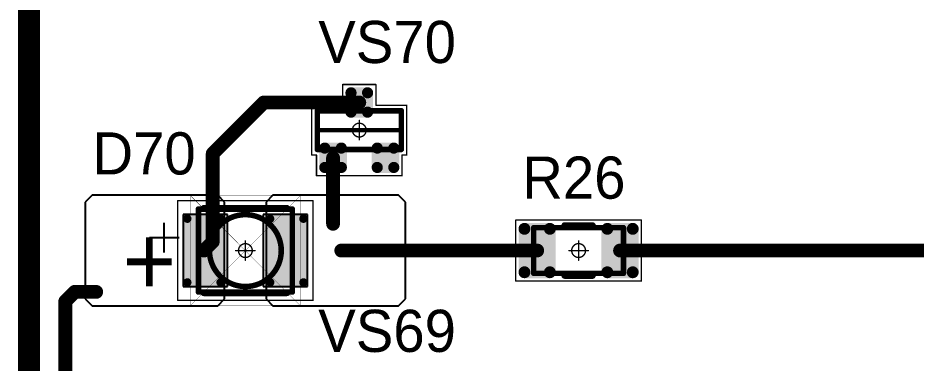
# Model space of a CAD drawing. Header units: millimetres. Extents: x 0 to 1769, y 431 to 1001.
# Drawn here: x 1431.21 to 1463.72, y 547.96 to 560.44 of the extents above; entities that cross this region are included whole.
import ezdxf

# ---------------------------------------------------------------- set-up
doc = ezdxf.new("R2010")
doc.units = ezdxf.units.MM
for name, color, linetype in [('Mechanical13', 56, 'Continuous'), ('Mechanical15', 56, 'Continuous'), ('Mechanical9', 56, 'Continuous'), ('TopLayer', 1, 'Continuous'), ('TopOverlay', 2, 'Continuous'), ('TopPaste', 8, 'Continuous'), ('TopSolder', 216, 'Continuous')]:
    doc.layers.add(name, color=color, linetype=linetype)

# ---------------------------------------------------------------- blocks, each defined once
blk = doc.blocks.new('SOT23_69')
at = {"layer": 'Mechanical13', "const_width": 0.2}
for points in [[(-0.7, 1.52), (-0.7, -1.52)], [(-0.7, 1.52), (0.7, 1.52)], [(0.7, 1.52), (0.7, -1.52)], [(-0.7, -1.52), (0.7, -1.52)]]:
    blk.add_lwpolyline(points, dxfattribs=at)
at = {"layer": 'Mechanical13', "const_width": 0.1}
for points in [[(-0.75, 1.52, 1), (-0.65, 1.52, 1)], [(-0.75, 1.52, 1), (-0.65, 1.52, 1)], [(0.65, 1.52, 1), (0.75, 1.52, 1)], [(0.65, 1.52, 1), (0.75, 1.52, 1)], [(-0.75, -1.52, 1), (-0.65, -1.52, 1)], [(-0.75, -1.52, 1), (-0.65, -1.52, 1)], [(0.65, -1.52, 1), (0.75, -1.52, 1)], [(0.65, -1.52, 1), (0.75, -1.52, 1)]]:
    blk.add_lwpolyline(points, format="xyb", close=True, dxfattribs=at)
at = {"layer": 'Mechanical15', "const_width": 0.05}
for points in [[(-0.9, 1.72), (0.9, 1.72)], [(-0.9, 1.72), (-0.9, 1.55)], [(0.9, 1.72), (0.9, 0.6)], [(-1.65, 1.55), (-0.9, 1.55)], [(-1.65, 1.55), (-1.65, -1.55)], [(0, 0.35), (0, -0.35)], [(0.9, 0.6), (1.65, 0.6)], [(1.65, 0.6), (1.65, -0.6)], [(-0.35, 0), (0.35, 0)], [(0.9, -0.6), (0.9, -1.72)], [(0.9, -0.6), (1.65, -0.6)], [(-1.65, -1.55), (-0.9, -1.55)], [(-0.9, -1.55), (-0.9, -1.72)], [(-0.9, -1.72), (0.9, -1.72)]]:
    blk.add_lwpolyline(points, dxfattribs=at)
at = {"layer": 'Mechanical15'}
for points, const_width in [([(-0.913, 1.72, 1), (-0.888, 1.72, 1)], 0.025), ([(-0.913, 1.72, 1), (-0.888, 1.72, 1)], 0.025), ([(0.888, 1.72, 1), (0.913, 1.72, 1)], 0.025), ([(0.888, 1.72, 1), (0.913, 1.72, 1)], 0.025), ([(-1.662, 1.55, 1), (-1.637, 1.55, 1)], 0.025), ([(-1.662, 1.55, 1), (-1.637, 1.55, 1)], 0.025), ([(-0.913, 1.55, 1), (-0.888, 1.55, 1)], 0.025), ([(-0.913, 1.55, 1), (-0.888, 1.55, 1)], 0.025), ([(-0.012, 0.35, 1), (0.012, 0.35, 1)], 0.025), ([(0.888, 0.6, 1), (0.913, 0.6, 1)], 0.025), ([(0.888, 0.6, 1), (0.913, 0.6, 1)], 0.025), ([(1.637, 0.6, 1), (1.662, 0.6, 1)], 0.025), ([(1.637, 0.6, 1), (1.662, 0.6, 1)], 0.025), ([(-0.362, 0, 1), (-0.337, 0, 1)], 0.025), ([(0.25, 0, 1), (-0.25, 0, 1)], 0.05), ([(-0.262, 0, 1), (-0.238, 0, 1)], 0.025), ([(0.238, 0, 1), (0.262, 0, 1)], 0.025), ([(0.337, 0, 1), (0.362, 0, 1)], 0.025), ([(-0.012, -0.35, 1), (0.012, -0.35, 1)], 0.025), ([(0.888, -0.6, 1), (0.913, -0.6, 1)], 0.025), ([(0.888, -0.6, 1), (0.913, -0.6, 1)], 0.025), ([(1.637, -0.6, 1), (1.662, -0.6, 1)], 0.025), ([(1.637, -0.6, 1), (1.662, -0.6, 1)], 0.025), ([(-1.662, -1.55, 1), (-1.637, -1.55, 1)], 0.025), ([(-1.662, -1.55, 1), (-1.637, -1.55, 1)], 0.025), ([(-0.913, -1.55, 1), (-0.888, -1.55, 1)], 0.025), ([(-0.913, -1.55, 1), (-0.888, -1.55, 1)], 0.025), ([(-0.913, -1.72, 1), (-0.888, -1.72, 1)], 0.025), ([(-0.913, -1.72, 1), (-0.888, -1.72, 1)], 0.025), ([(0.888, -1.72, 1), (0.913, -1.72, 1)], 0.025), ([(0.888, -1.72, 1), (0.913, -1.72, 1)], 0.025)]:
    blk.add_lwpolyline(points, format="xyb", close=True, dxfattribs=dict(at, const_width=const_width))
at = {"layer": 'TopLayer', "const_width": 0.1}
for points in [[(-1.4, 1.25, 1), (-1.3, 1.25, 1)], [(-0.7, 1.25, 1), (-0.6, 1.25, 1)], [(-1.4, 0.65, 1), (-1.3, 0.65, 1)], [(-0.7, 0.65, 1), (-0.6, 0.65, 1)], [(0.6, 0.3, 1), (0.7, 0.3, 1)], [(1.3, 0.3, 1), (1.4, 0.3, 1)], [(0.6, -0.3, 1), (0.7, -0.3, 1)], [(1.3, -0.3, 1), (1.4, -0.3, 1)], [(-1.4, -0.65, 1), (-1.3, -0.65, 1)], [(-0.7, -0.65, 1), (-0.6, -0.65, 1)], [(-1.4, -1.25, 1), (-1.3, -1.25, 1)], [(-0.7, -1.25, 1), (-0.6, -1.25, 1)]]:
    blk.add_lwpolyline(points, format="xyb", close=True, dxfattribs=at)
at = {"layer": 'TopLayer'}
for points in [[(-1.35, 1.35), (-1.35, 0.55), (-0.65, 1.35), (-0.65, 0.55)], [(-1.45, 1.25), (-1.45, 0.65), (-0.55, 1.25), (-0.55, 0.65)], [(0.65, 0.4), (0.65, -0.4), (1.35, 0.4), (1.35, -0.4)], [(0.55, 0.3), (0.55, -0.3), (1.45, 0.3), (1.45, -0.3)], [(-1.45, -0.65), (-1.45, -1.25), (-0.55, -0.65), (-0.55, -1.25)], [(-1.35, -0.55), (-1.35, -1.35), (-0.65, -0.55), (-0.65, -1.35)]]:
    blk.add_solid(points, dxfattribs=at)
at = {"layer": 'TopOverlay', "const_width": 0.15}
blk.add_lwpolyline([(0, 1.5), (0, -1.5)], dxfattribs=at)
at = {"layer": 'TopOverlay', "const_width": 0.075}
for points in [[(-0.038, 1.5, 1), (0.038, 1.5, 1)], [(-0.038, -1.5, 1), (0.038, -1.5, 1)]]:
    blk.add_lwpolyline(points, format="xyb", close=True, dxfattribs=at)
at = {"layer": 'TopPaste', "const_width": 0.075}
for points in [[(-1.387, 1.25, 1), (-1.313, 1.25, 1)], [(-0.687, 1.25, 1), (-0.613, 1.25, 1)], [(-1.387, 0.65, 1), (-1.313, 0.65, 1)], [(-0.687, 0.65, 1), (-0.613, 0.65, 1)], [(0.613, 0.3, 1), (0.687, 0.3, 1)], [(1.313, 0.3, 1), (1.387, 0.3, 1)], [(0.613, -0.3, 1), (0.687, -0.3, 1)], [(1.313, -0.3, 1), (1.387, -0.3, 1)], [(-1.387, -0.65, 1), (-1.313, -0.65, 1)], [(-0.687, -0.65, 1), (-0.613, -0.65, 1)], [(-1.387, -1.25, 1), (-1.313, -1.25, 1)], [(-0.687, -1.25, 1), (-0.613, -1.25, 1)]]:
    blk.add_lwpolyline(points, format="xyb", close=True, dxfattribs=at)
at = {"layer": 'TopPaste'}
for points in [[(-1.35, 1.325), (-1.35, 0.575), (-0.65, 1.325), (-0.65, 0.575)], [(-1.425, 1.25), (-1.425, 0.65), (-0.575, 1.25), (-0.575, 0.65)], [(0.65, 0.375), (0.65, -0.375), (1.35, 0.375), (1.35, -0.375)], [(0.575, 0.3), (0.575, -0.3), (1.425, 0.3), (1.425, -0.3)], [(-1.425, -0.65), (-1.425, -1.25), (-0.575, -0.65), (-0.575, -1.25)], [(-1.35, -0.575), (-1.35, -1.325), (-0.65, -0.575), (-0.65, -1.325)]]:
    blk.add_solid(points, dxfattribs=at)
at = {"layer": 'TopSolder', "const_width": 0.202}
for points in [[(-1.451, 1.25, 1), (-1.249, 1.25, 1)], [(-0.751, 1.25, 1), (-0.549, 1.25, 1)], [(-1.451, 0.65, 1), (-1.249, 0.65, 1)], [(-0.751, 0.65, 1), (-0.549, 0.65, 1)], [(0.549, 0.3, 1), (0.751, 0.3, 1)], [(1.249, 0.3, 1), (1.451, 0.3, 1)], [(0.549, -0.3, 1), (0.751, -0.3, 1)], [(1.249, -0.3, 1), (1.451, -0.3, 1)], [(-1.451, -0.65, 1), (-1.249, -0.65, 1)], [(-0.751, -0.65, 1), (-0.549, -0.65, 1)], [(-1.451, -1.25, 1), (-1.249, -1.25, 1)], [(-0.751, -1.25, 1), (-0.549, -1.25, 1)]]:
    blk.add_lwpolyline(points, format="xyb", close=True, dxfattribs=at)
at = {"layer": 'TopSolder'}
for points in [[(-1.35, 1.452), (-1.35, 0.448), (-0.65, 1.452), (-0.65, 0.448)], [(-1.552, 1.25), (-1.552, 0.65), (-0.448, 1.25), (-0.448, 0.65)], [(0.65, 0.502), (0.65, -0.502), (1.35, 0.502), (1.35, -0.502)], [(0.448, 0.3), (0.448, -0.3), (1.552, 0.3), (1.552, -0.3)], [(-1.552, -0.65), (-1.552, -1.25), (-0.448, -0.65), (-0.448, -1.25)], [(-1.35, -0.448), (-1.35, -1.452), (-0.65, -0.448), (-0.65, -1.452)]]:
    blk.add_solid(points, dxfattribs=at)
blk = doc.blocks.new('RC1206S_163')
at = {"layer": 'Mechanical13', "const_width": 0.2}
for points in [[(1.625, 0.825), (-1.625, 0.825)], [(-1.625, 0.825), (-1.625, -0.825)], [(1.625, 0.825), (1.625, -0.825)], [(1.625, -0.825), (-1.625, -0.825)]]:
    blk.add_lwpolyline(points, dxfattribs=at)
at = {"layer": 'Mechanical13', "const_width": 0.1}
for points in [[(-1.675, 0.825, 1), (-1.575, 0.825, 1)], [(-1.675, 0.825, 1), (-1.575, 0.825, 1)], [(1.575, 0.825, 1), (1.675, 0.825, 1)], [(1.575, 0.825, 1), (1.675, 0.825, 1)], [(-1.675, -0.825, 1), (-1.575, -0.825, 1)], [(-1.675, -0.825, 1), (-1.575, -0.825, 1)], [(1.575, -0.825, 1), (1.675, -0.825, 1)], [(1.575, -0.825, 1), (1.675, -0.825, 1)]]:
    blk.add_lwpolyline(points, format="xyb", close=True, dxfattribs=at)
at = {"layer": 'Mechanical15', "const_width": 0.05}
for points in [[(2.275, 1.1), (-2.275, 1.1)], [(-2.275, 1.1), (-2.275, -1.1)], [(2.275, 1.1), (2.275, -1.1)], [(0, 0.35), (0, -0.35)], [(0.35, 0), (-0.35, 0)], [(2.275, -1.1), (-2.275, -1.1)]]:
    blk.add_lwpolyline(points, dxfattribs=at)
at = {"layer": 'Mechanical15'}
for points, const_width in [([(-2.287, 1.1, 1), (-2.262, 1.1, 1)], 0.025), ([(-2.287, 1.1, 1), (-2.262, 1.1, 1)], 0.025), ([(2.262, 1.1, 1), (2.287, 1.1, 1)], 0.025), ([(2.262, 1.1, 1), (2.287, 1.1, 1)], 0.025), ([(-0.012, 0.35, 1), (0.012, 0.35, 1)], 0.025), ([(-0.362, 0, 1), (-0.337, 0, 1)], 0.025), ([(0.25, 0, 1), (-0.25, 0, 1)], 0.05), ([(-0.262, 0, 1), (-0.238, 0, 1)], 0.025), ([(0.238, 0, 1), (0.262, 0, 1)], 0.025), ([(0.337, 0, 1), (0.362, 0, 1)], 0.025), ([(-0.012, -0.35, 1), (0.012, -0.35, 1)], 0.025), ([(-2.287, -1.1, 1), (-2.262, -1.1, 1)], 0.025), ([(-2.287, -1.1, 1), (-2.262, -1.1, 1)], 0.025), ([(2.262, -1.1, 1), (2.287, -1.1, 1)], 0.025), ([(2.262, -1.1, 1), (2.287, -1.1, 1)], 0.025)]:
    blk.add_lwpolyline(points, format="xyb", close=True, dxfattribs=dict(at, const_width=const_width))
at = {"layer": 'TopLayer', "const_width": 0.115}
for points in [[(-2.018, 0.785, 1), (-1.903, 0.785, 1)], [(-1.098, 0.785, 1), (-0.983, 0.785, 1)], [(0.983, 0.785, 1), (1.098, 0.785, 1)], [(1.903, 0.785, 1), (2.018, 0.785, 1)], [(-2.018, -0.785, 1), (-1.903, -0.785, 1)], [(-1.098, -0.785, 1), (-0.983, -0.785, 1)], [(0.983, -0.785, 1), (1.098, -0.785, 1)], [(1.903, -0.785, 1), (2.018, -0.785, 1)]]:
    blk.add_lwpolyline(points, format="xyb", close=True, dxfattribs=at)
at = {"layer": 'TopLayer'}
for points in [[(-2.075, -0.785), (-0.925, -0.785), (-2.075, 0.785), (-0.925, 0.785)], [(-1.96, -0.9), (-1.04, -0.9), (-1.96, 0.9), (-1.04, 0.9)], [(0.925, -0.785), (2.075, -0.785), (0.925, 0.785), (2.075, 0.785)], [(1.04, -0.9), (1.96, -0.9), (1.04, 0.9), (1.96, 0.9)]]:
    blk.add_solid(points, dxfattribs=at)
at = {"layer": 'TopOverlay', "const_width": 0.25}
for points in [[(0.5, 0.9), (-0.5, 0.9)], [(0.5, -0.9), (-0.5, -0.9)]]:
    blk.add_lwpolyline(points, dxfattribs=at)
at = {"layer": 'TopOverlay', "const_width": 0.125}
for points in [[(-0.562, 0.9, 1), (-0.437, 0.9, 1)], [(0.437, 0.9, 1), (0.562, 0.9, 1)], [(-0.562, -0.9, 1), (-0.437, -0.9, 1)], [(0.437, -0.9, 1), (0.562, -0.9, 1)]]:
    blk.add_lwpolyline(points, format="xyb", close=True, dxfattribs=at)
at = {"layer": 'TopPaste', "const_width": 0.09}
for points in [[(-2.005, 0.785, 1), (-1.915, 0.785, 1)], [(-1.085, 0.785, 1), (-0.995, 0.785, 1)], [(0.995, 0.785, 1), (1.085, 0.785, 1)], [(1.915, 0.785, 1), (2.005, 0.785, 1)], [(-2.005, -0.785, 1), (-1.915, -0.785, 1)], [(-1.085, -0.785, 1), (-0.995, -0.785, 1)], [(0.995, -0.785, 1), (1.085, -0.785, 1)], [(1.915, -0.785, 1), (2.005, -0.785, 1)]]:
    blk.add_lwpolyline(points, format="xyb", close=True, dxfattribs=at)
at = {"layer": 'TopPaste'}
for points in [[(-2.05, -0.785), (-0.95, -0.785), (-2.05, 0.785), (-0.95, 0.785)], [(-1.96, -0.875), (-1.04, -0.875), (-1.96, 0.875), (-1.04, 0.875)], [(0.95, -0.785), (2.05, -0.785), (0.95, 0.785), (2.05, 0.785)], [(1.04, -0.875), (1.96, -0.875), (1.04, 0.875), (1.96, 0.875)]]:
    blk.add_solid(points, dxfattribs=at)
at = {"layer": 'TopSolder', "const_width": 0.215}
for points in [[(-2.068, 0.785, 1), (-1.853, 0.785, 1)], [(-1.148, 0.785, 1), (-0.933, 0.785, 1)], [(0.933, 0.785, 1), (1.148, 0.785, 1)], [(1.853, 0.785, 1), (2.068, 0.785, 1)], [(-2.068, -0.785, 1), (-1.853, -0.785, 1)], [(-1.148, -0.785, 1), (-0.933, -0.785, 1)], [(0.933, -0.785, 1), (1.148, -0.785, 1)], [(1.853, -0.785, 1), (2.068, -0.785, 1)]]:
    blk.add_lwpolyline(points, format="xyb", close=True, dxfattribs=at)
at = {"layer": 'TopSolder'}
for points in [[(-1.96, -1), (-1.04, -1), (-1.96, 1), (-1.04, 1)], [(1.04, -1), (1.96, -1), (1.04, 1), (1.96, 1)], [(-2.175, -0.785), (-0.825, -0.785), (-2.175, 0.785), (-0.825, 0.785)], [(0.825, -0.785), (2.175, -0.785), (0.825, 0.785), (2.175, 0.785)]]:
    blk.add_solid(points, dxfattribs=at)
blk = doc.blocks.new('T66G_257')
at = {"layer": 'Mechanical13'}
for p, q in [((2.936, 0.071), (2.936, -1)), ((2.4, -0.464), (3.471, -0.464))]:
    blk.add_line(p, q, dxfattribs=at)
at = {"layer": 'Mechanical13', "const_width": 0.2}
for points in [[(1.7, 1.5), (-1.7, 1.5)], [(-1.7, 1.5), (-1.7, -1.5)], [(1.7, 1.5), (1.7, -1.5)], [(1.7, -1.5), (-1.7, -1.5)]]:
    blk.add_lwpolyline(points, dxfattribs=at)
at = {"layer": 'Mechanical13'}
for points, const_width in [([(-1.75, 1.5, 1), (-1.65, 1.5, 1)], 0.1), ([(-1.75, 1.5, 1), (-1.65, 1.5, 1)], 0.1), ([(1.3, 0, 1), (-1.3, 0, 1)], 0.2), ([(1.65, 1.5, 1), (1.75, 1.5, 1)], 0.1), ([(1.65, 1.5, 1), (1.75, 1.5, 1)], 0.1), ([(-1.35, 0, 1), (-1.25, 0, 1)], 0.1), ([(1.25, 0, 1), (1.35, 0, 1)], 0.1), ([(-1.75, -1.5, 1), (-1.65, -1.5, 1)], 0.1), ([(-1.75, -1.5, 1), (-1.65, -1.5, 1)], 0.1), ([(1.65, -1.5, 1), (1.75, -1.5, 1)], 0.1), ([(1.65, -1.5, 1), (1.75, -1.5, 1)], 0.1)]:
    blk.add_lwpolyline(points, format="xyb", close=True, dxfattribs=dict(at, const_width=const_width))
at = {"layer": 'Mechanical15', "const_width": 0.05}
for points in [[(-2.45, 1.8), (-2.45, -1.8)], [(2.45, 1.8), (-2.45, 1.8)], [(2.45, 1.8), (2.45, -1.8)], [(0, 0.35), (0, -0.35)], [(0.35, 0), (-0.35, 0)], [(2.45, -1.8), (-2.45, -1.8)]]:
    blk.add_lwpolyline(points, dxfattribs=at)
at = {"layer": 'Mechanical15'}
for points, const_width in [([(-2.462, 1.8, 1), (-2.438, 1.8, 1)], 0.025), ([(-2.462, 1.8, 1), (-2.438, 1.8, 1)], 0.025), ([(2.438, 1.8, 1), (2.462, 1.8, 1)], 0.025), ([(2.438, 1.8, 1), (2.462, 1.8, 1)], 0.025), ([(-0.012, 0.35, 1), (0.012, 0.35, 1)], 0.025), ([(-0.362, 0, 1), (-0.337, 0, 1)], 0.025), ([(0.25, 0, 1), (-0.25, 0, 1)], 0.05), ([(-0.262, 0, 1), (-0.238, 0, 1)], 0.025), ([(0.238, 0, 1), (0.262, 0, 1)], 0.025), ([(0.337, 0, 1), (0.362, 0, 1)], 0.025), ([(-0.012, -0.35, 1), (0.012, -0.35, 1)], 0.025), ([(-2.462, -1.8, 1), (-2.438, -1.8, 1)], 0.025), ([(-2.462, -1.8, 1), (-2.438, -1.8, 1)], 0.025), ([(2.438, -1.8, 1), (2.462, -1.8, 1)], 0.025), ([(2.438, -1.8, 1), (2.462, -1.8, 1)], 0.025)]:
    blk.add_lwpolyline(points, format="xyb", close=True, dxfattribs=dict(at, const_width=const_width))
at = {"layer": 'TopLayer'}
for p, q in [((-5.55, 2), (-5.8, 1.75)), ((-1, 2), (-5.55, 2)), ((-0.75, 1.75), (-1, 2)), ((1, 2), (0.75, 1.75)), ((5.55, 2), (1, 2)), ((5.8, 1.75), (5.55, 2)), ((-5.8, 1.75), (-5.8, -1.75)), ((-0.75, -1.75), (-0.75, 1.75)), ((0.75, 1.75), (0.75, -1.75)), ((5.8, -1.75), (5.8, 1.75)), ((-5.8, -1.75), (-5.55, -2)), ((-1, -2), (-0.75, -1.75)), ((0.75, -1.75), (1, -2)), ((5.55, -2), (5.8, -1.75)), ((-5.55, -2), (-1, -2)), ((1, -2), (5.55, -2))]:
    blk.add_line(p, q, dxfattribs=at)
at = {"layer": 'TopLayer', "const_width": 0.15}
for points in [[(-2.175, 1.15, 1), (-2.025, 1.15, 1)], [(-0.975, 1.15, 1), (-0.825, 1.15, 1)], [(0.825, 1.15, 1), (0.975, 1.15, 1)], [(2.025, 1.15, 1), (2.175, 1.15, 1)], [(-2.175, -1.15, 1), (-2.025, -1.15, 1)], [(-0.975, -1.15, 1), (-0.825, -1.15, 1)], [(0.825, -1.15, 1), (0.975, -1.15, 1)], [(2.025, -1.15, 1), (2.175, -1.15, 1)]]:
    blk.add_lwpolyline(points, format="xyb", close=True, dxfattribs=at)
at = {"layer": 'TopLayer'}
for points in [[(-0.75, 1.15), (-2.25, 1.15), (-0.75, -1.15), (-2.25, -1.15)], [(-0.9, 1.3), (-2.1, 1.3), (-0.9, -1.3), (-2.1, -1.3)], [(2.25, 1.15), (0.75, 1.15), (2.25, -1.15), (0.75, -1.15)], [(2.1, 1.3), (0.9, 1.3), (2.1, -1.3), (0.9, -1.3)]]:
    blk.add_solid(points, dxfattribs=at)
at = {"layer": 'TopOverlay', "const_width": 0.25}
for points in [[(1.5, 1.525), (-1.5, 1.525)], [(1.5, -1.525), (-1.5, -1.525)]]:
    blk.add_lwpolyline(points, dxfattribs=at)
at = {"layer": 'TopOverlay', "const_width": 0.125}
for points in [[(-1.562, 1.525, 1), (-1.438, 1.525, 1)], [(1.438, 1.525, 1), (1.562, 1.525, 1)], [(-1.562, -1.525, 1), (-1.438, -1.525, 1)], [(1.438, -1.525, 1), (1.562, -1.525, 1)]]:
    blk.add_lwpolyline(points, format="xyb", close=True, dxfattribs=at)
at = {"layer": 'TopPaste', "const_width": 0.125}
for points in [[(-2.163, 1.15, 1), (-2.038, 1.15, 1)], [(-0.963, 1.15, 1), (-0.838, 1.15, 1)], [(0.838, 1.15, 1), (0.963, 1.15, 1)], [(2.038, 1.15, 1), (2.163, 1.15, 1)], [(-2.163, -1.15, 1), (-2.038, -1.15, 1)], [(-0.963, -1.15, 1), (-0.838, -1.15, 1)], [(0.838, -1.15, 1), (0.963, -1.15, 1)], [(2.038, -1.15, 1), (2.163, -1.15, 1)]]:
    blk.add_lwpolyline(points, format="xyb", close=True, dxfattribs=at)
at = {"layer": 'TopPaste'}
for points in [[(-0.775, 1.15), (-2.225, 1.15), (-0.775, -1.15), (-2.225, -1.15)], [(-0.9, 1.275), (-2.1, 1.275), (-0.9, -1.275), (-2.1, -1.275)], [(2.225, 1.15), (0.775, 1.15), (2.225, -1.15), (0.775, -1.15)], [(2.1, 1.275), (0.9, 1.275), (2.1, -1.275), (0.9, -1.275)]]:
    blk.add_solid(points, dxfattribs=at)
at = {"layer": 'TopSolder'}
for p, q in [((-2.25, 1.3), (-2.25, -1.3)), ((-0.65, 1.3), (-2.25, 1.3)), ((-0.65, -1.3), (-0.65, 1.3)), ((0.65, 1.3), (0.65, -1.3)), ((2.25, 1.3), (0.65, 1.3)), ((2.25, -1.3), (2.25, 1.3)), ((-2.25, -1.3), (-0.65, -1.3)), ((0.65, -1.3), (2.25, -1.3))]:
    blk.add_line(p, q, dxfattribs=at)
at = {"layer": 'TopOverlay'}
blk.add_text('+', height=2.5, dxfattribs=at).set_placement((2.5, -0.8))

msp = doc.modelspace()

# ---------------------------------------------------------------- linework, layer by layer
at = {"layer": 'Mechanical9'}
for points, const_width in [([(1437.44, 550.028), (1437.44, 554.028)], 0.0127), ([(1437.44, 554.028), (1441.44, 554.028)], 0.0127), ([(1437.44, 554.028), (1441.44, 550.028)], 0.01), ([(1437.44, 550.028), (1441.44, 554.028)], 0.01), ([(1441.44, 550.028), (1441.44, 554.028)], 0.0127), ([(1437.44, 550.028), (1441.44, 550.028)], 0.0127)]:
    msp.add_lwpolyline(points, dxfattribs=dict(at, const_width=const_width))
for points, const_width in [([(1437.437, 554.028, 1), (1437.443, 554.028, 1)], 0.00635), ([(1437.437, 554.028, 1), (1437.443, 554.028, 1)], 0.00635), ([(1437.438, 554.028, 1), (1437.443, 554.028, 1)], 0.005), ([(1441.437, 554.028, 1), (1441.443, 554.028, 1)], 0.00635), ([(1441.437, 554.028, 1), (1441.443, 554.028, 1)], 0.00635), ([(1441.438, 554.028, 1), (1441.443, 554.028, 1)], 0.005), ([(1437.437, 550.028, 1), (1437.443, 550.028, 1)], 0.00635), ([(1437.437, 550.028, 1), (1437.443, 550.028, 1)], 0.00635), ([(1437.438, 550.028, 1), (1437.443, 550.028, 1)], 0.005), ([(1441.437, 550.028, 1), (1441.443, 550.028, 1)], 0.00635), ([(1441.437, 550.028, 1), (1441.443, 550.028, 1)], 0.00635), ([(1441.438, 550.028, 1), (1441.443, 550.028, 1)], 0.005)]:
    msp.add_lwpolyline(points, format="xyb", close=True, dxfattribs=dict(at, const_width=const_width))
at = {"layer": 'TopLayer'}
for points, const_width in [([(1431.606, 562.533), (1431.606, 531.26)], 0.8), ([(1438.258, 555.533), (1440.108, 557.384)], 0.5), ([(1440.108, 557.384), (1443.565, 557.384)], 0.5), ([(1438.258, 552.346), (1438.258, 555.533)], 0.5), ([(1442.615, 552.997), (1442.615, 555.384)], 0.5), ([(1437.94, 552.028), (1438.258, 552.346)], 0.5), ([(1442.913, 552.029), (1450.006, 552.029)], 0.5), ([(1453.006, 552.029), (1466.182, 552.029)], 0.5), ([(1432.919, 550.192), (1433.261, 550.534)], 0.5), ([(1433.261, 550.534), (1434.038, 550.534)], 0.5), ([(1432.919, 539.296), (1432.919, 550.192)], 0.5)]:
    msp.add_lwpolyline(points, dxfattribs=dict(at, const_width=const_width))
at = {"layer": 'TopLayer', "const_width": 0.25}
for points in [[(1439.983, 557.384, 1), (1440.233, 557.384, 1)], [(1439.983, 557.384, 1), (1440.233, 557.384, 1)], [(1443.44, 557.384, 1), (1443.69, 557.384, 1)], [(1438.133, 555.533, 1), (1438.383, 555.533, 1)], [(1438.133, 555.533, 1), (1438.383, 555.533, 1)], [(1442.49, 555.384, 1), (1442.74, 555.384, 1)], [(1442.49, 552.997, 1), (1442.74, 552.997, 1)], [(1438.133, 552.346, 1), (1438.383, 552.346, 1)], [(1438.133, 552.346, 1), (1438.383, 552.346, 1)], [(1437.815, 552.028, 1), (1438.065, 552.028, 1)], [(1442.788, 552.029, 1), (1443.038, 552.029, 1)], [(1449.881, 552.029, 1), (1450.131, 552.029, 1)], [(1452.881, 552.029, 1), (1453.131, 552.029, 1)], [(1433.136, 550.534, 1), (1433.386, 550.534, 1)], [(1433.136, 550.534, 1), (1433.386, 550.534, 1)], [(1433.913, 550.534, 1), (1434.163, 550.534, 1)], [(1432.794, 550.192, 1), (1433.044, 550.192, 1)], [(1432.794, 550.192, 1), (1433.044, 550.192, 1)]]:
    msp.add_lwpolyline(points, format="xyb", close=True, dxfattribs=at)

# ---------------------------------------------------------------- block references
for name, p, rotation in [('SOT23_69', (1443.565, 556.384), 90), ('T66G_257', (1439.44, 552.028), 180), ('RC1206S_163', (1451.506, 552.029), 180)]:
    msp.add_blockref(name, p, dxfattribs=dict(rotation=rotation))

# ---------------------------------------------------------------- texts
at = {"layer": 'TopOverlay'}
for s, p in [('VS70', (1442.079, 558.81)), ('D70', (1433.903, 554.78)), ('R26', (1449.465, 553.904)), ('VS69', (1442.079, 548.363))]:
    msp.add_text(s, height=1.524, dxfattribs=at).set_placement(p)

doc.saveas('drawing.dxf')
